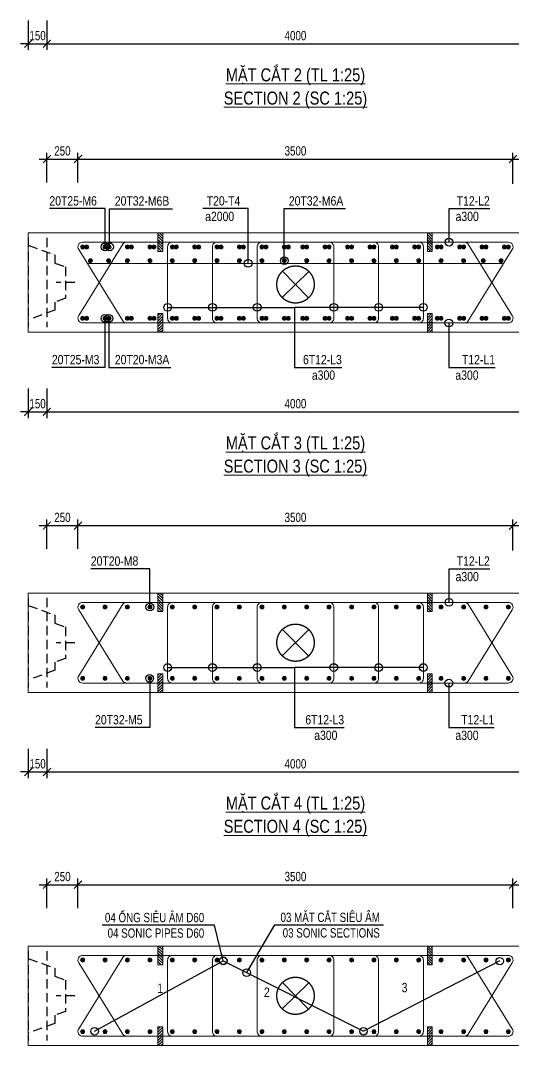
# Model space of a CAD drawing. Header units: millimetres. Extents: x 2746337 to 7547699, y -363432 to 15720.
# Drawn here: x 3016784 to 3032652, y -50358 to -17358 of the extents above; entities that cross this region are included whole.
import ezdxf
from ezdxf.enums import TextEntityAlignment as Align

# ---------------------------------------------------------------- set-up
doc = ezdxf.new("R2010")
doc.units = ezdxf.units.MM
doc.header["$LTSCALE"] = 1200
doc.header["$PDMODE"] = 3
doc.linetypes.add('CENTER', pattern=[2, 1.25, -0.25, 0.25, -0.25])
doc.linetypes.add('HIDDEN', pattern=[0.375, 0.25, -0.125])
for name, color, linetype, lineweight in [('5', 5, 'Continuous', 13), ('BOUND', 3, 'Continuous', 20), ('CWS', 8, 'HIDDEN', 9), ('ENOTE', 2, 'Continuous', 15), ('GRID', 74, 'CENTER', 15), ('K-THUOC', 1, 'Continuous', 18), ('LEADER', 8, 'Continuous', 9), ('MCT', 6, 'Continuous', 20), ('PIPE60', 1, 'Continuous', 25), ('TEXTEN', 3, 'Continuous', 13), ('TEXTMA', 2, 'Continuous', 13), ('TEXTVN', 2, 'Continuous', 20), ('TIE', 4, 'Continuous', 13)]:
    doc.layers.add(name, color=color, linetype=linetype, lineweight=lineweight)
for name, color, linetype in [('CDC.04.HIDDEN', 8, 'HIDDEN'), ('MCSA', 5, 'HIDDEN'), ('MIE', 5, 'HIDDEN')]:
    doc.layers.add(name, color=color, linetype=linetype)
doc.styles.add('DB_Arial', font='arial.ttf', dxfattribs={"width": 0.8})
doc.styles.add('SMTEXT', font='arial.ttf', dxfattribs={"width": 0.75})
doc.dimstyles.new('BSV25', dxfattribs={"dimtxt": 300, "dimasz": 250, "dimexe": 200, "dimexo": 0, "dimgap": 108, "dimtad": 1, "dimdec": 0, "dimlfac": 0.25, "dimdsep": 46, "dimtxsty": 'SMTEXT', "dimblk": 'ARCHTICK', "dimcen": 100, "dimdle": 250, "dimclrd": 256, "dimclre": 256, "dimclrt": 2, "dimadec": 0, "dimazin": 0, "dimtfac": 1, "dimtdec": 0, "dimtix": 1, "dimtmove": 2, "dimatfit": 3, "dimfxl": 800, "dimfxlon": 1, "dimtolj": 1, "dimtzin": 0, "dimarcsym": 0})

# ---------------------------------------------------------------- blocks, each defined once
blk = doc.blocks.new('_ArchTick')
at = {"color": 0, "linetype": 'ByBlock', "const_width": 0.15}
blk.add_lwpolyline([(-0.5, -0.5), (0.5, 0.5)], dxfattribs=at)
blk = doc.blocks.new('*D271')
at = {"layer": 'Defpoints', "color": 0, "transparency": 16777216}
for p in [(3017034, -17358), (3017634, -17358), (3017634, -18108)]:
    blk.add_point(p, dxfattribs=at)
at = {"layer": 'K-THUOC', "lineweight": -2, "transparency": 16777216}
for p, q in [((3017034, -17358), (3017034, -18308)), ((3017634, -17358), (3017634, -18308)), ((3017034, -18108), (3016784, -18108)), ((3017034, -18108), (3017634, -18108)), ((3017634, -18108), (3017884, -18108))]:
    blk.add_line(p, q, dxfattribs=at)
at = {"layer": 'K-THUOC', "lineweight": -2, "transparency": 16777216, "xscale": 250, "yscale": 250, "zscale": 250}
blk.add_blockref('_ArchTick', (3017034, -18108), dxfattribs=at)
at = {"layer": 'K-THUOC', "lineweight": -2, "transparency": 16777216, "xscale": 250, "yscale": 250, "zscale": 250, "rotation": 180}
blk.add_blockref('_ArchTick', (3017634, -18108), dxfattribs=at)
at = {"layer": 'K-THUOC', "color": 2, "transparency": 16777216, "insert": (3017334, -17847), "char_height": 300, "attachment_point": 5, "style": 'SMTEXT'}
blk.add_mtext('\\A1;150', dxfattribs=at)
blk = doc.blocks.new('*D275')
at = {"layer": 'Defpoints', "color": 0, "transparency": 16777216}
for p in [(3017634, -17358), (3033634, -17358), (3033634, -18108)]:
    blk.add_point(p, dxfattribs=at)
at = {"layer": 'K-THUOC', "lineweight": -2, "transparency": 16777216}
for p, q in [((3017634, -17358), (3017634, -18308)), ((3033634, -17358), (3033634, -18308)), ((3017384, -18108), (3033884, -18108))]:
    blk.add_line(p, q, dxfattribs=at)
at = {"layer": 'K-THUOC', "lineweight": -2, "transparency": 16777216, "xscale": 250, "yscale": 250, "zscale": 250, "rotation": 180}
blk.add_blockref('_ArchTick', (3017634, -18108), dxfattribs=at)
at = {"layer": 'K-THUOC', "lineweight": -2, "transparency": 16777216, "xscale": 250, "yscale": 250, "zscale": 250}
blk.add_blockref('_ArchTick', (3033634, -18108), dxfattribs=at)
at = {"layer": 'K-THUOC', "color": 2, "transparency": 16777216, "insert": (3025634, -17847), "char_height": 300, "attachment_point": 5, "style": 'SMTEXT'}
blk.add_mtext('\\A1;4000', dxfattribs=at)
blk = doc.blocks.new('cws800')
at = {"layer": 'CDC.04.HIDDEN'}
for p, q in [((-600, 1440), (-600, -1440)), ((0, 1440), (0, -1440))]:
    blk.add_line(p, q, dxfattribs=at)
for points in [[(0, 1200), (-860, 888), (-860, 627), (-1200, 507), (-1200, -507), (-860, -627), (-860, -888), (0, -1200)], [(-1500, 0), (-900, 0)]]:
    blk.add_lwpolyline(points, dxfattribs=at)
blk = doc.blocks.new('*D282')
at = {"layer": 'Defpoints', "color": 0, "transparency": 16777216}
for p in [(3017034, -29207), (3017634, -29207), (3017634, -29957)]:
    blk.add_point(p, dxfattribs=at)
at = {"layer": 'K-THUOC', "lineweight": -2, "transparency": 16777216}
for p, q in [((3017034, -29207), (3017034, -30157)), ((3017634, -29207), (3017634, -30157)), ((3017034, -29957), (3016784, -29957)), ((3017034, -29957), (3017634, -29957)), ((3017634, -29957), (3017884, -29957))]:
    blk.add_line(p, q, dxfattribs=at)
at = {"layer": 'K-THUOC', "lineweight": -2, "transparency": 16777216, "xscale": 250, "yscale": 250, "zscale": 250}
blk.add_blockref('_ArchTick', (3017034, -29957), dxfattribs=at)
at = {"layer": 'K-THUOC', "lineweight": -2, "transparency": 16777216, "xscale": 250, "yscale": 250, "zscale": 250, "rotation": 180}
blk.add_blockref('_ArchTick', (3017634, -29957), dxfattribs=at)
at = {"layer": 'K-THUOC', "color": 2, "transparency": 16777216, "insert": (3017334, -29696), "char_height": 300, "attachment_point": 5, "style": 'SMTEXT'}
blk.add_mtext('\\A1;150', dxfattribs=at)
blk = doc.blocks.new('*D284')
at = {"layer": 'Defpoints', "color": 0, "transparency": 16777216}
for p in [(3018634, -21819), (3017634, -22569), (3018634, -22569)]:
    blk.add_point(p, dxfattribs=at)
at = {"layer": 'K-THUOC', "lineweight": -2, "transparency": 16777216}
for p, q in [((3017634, -22569), (3017634, -21619)), ((3018634, -22569), (3018634, -21619)), ((3017384, -21819), (3018884, -21819))]:
    blk.add_line(p, q, dxfattribs=at)
at = {"layer": 'K-THUOC', "lineweight": -2, "transparency": 16777216, "xscale": 250, "yscale": 250, "zscale": 250, "rotation": 180}
blk.add_blockref('_ArchTick', (3017634, -21819), dxfattribs=at)
at = {"layer": 'K-THUOC', "lineweight": -2, "transparency": 16777216, "xscale": 250, "yscale": 250, "zscale": 250}
blk.add_blockref('_ArchTick', (3018634, -21819), dxfattribs=at)
at = {"layer": 'K-THUOC', "color": 2, "transparency": 16777216, "insert": (3018134, -21558), "char_height": 300, "attachment_point": 5, "style": 'SMTEXT'}
blk.add_mtext('\\A1;250', dxfattribs=at)
blk = doc.blocks.new('*D285')
at = {"layer": 'Defpoints', "color": 0, "transparency": 16777216}
for p in [(3032633, -21819), (3018634, -22569), (3032633, -22932)]:
    blk.add_point(p, dxfattribs=at)
at = {"layer": 'K-THUOC', "lineweight": -2, "transparency": 16777216}
for p, q in [((3018634, -22569), (3018634, -21619)), ((3032633, -22619), (3032633, -21619)), ((3018384, -21819), (3032883, -21819))]:
    blk.add_line(p, q, dxfattribs=at)
at = {"layer": 'K-THUOC', "lineweight": -2, "transparency": 16777216, "xscale": 250, "yscale": 250, "zscale": 250, "rotation": 180}
blk.add_blockref('_ArchTick', (3018634, -21819), dxfattribs=at)
at = {"layer": 'K-THUOC', "lineweight": -2, "transparency": 16777216, "xscale": 250, "yscale": 250, "zscale": 250}
blk.add_blockref('_ArchTick', (3032633, -21819), dxfattribs=at)
at = {"layer": 'K-THUOC', "color": 2, "transparency": 16777216, "insert": (3025634, -21558), "char_height": 300, "attachment_point": 5, "style": 'SMTEXT'}
blk.add_mtext('\\A1;3500', dxfattribs=at)
blk = doc.blocks.new('*D286')
at = {"layer": 'Defpoints', "color": 0, "transparency": 16777216}
for p in [(3017634, -29207), (3033634, -29207), (3033634, -29957)]:
    blk.add_point(p, dxfattribs=at)
at = {"layer": 'K-THUOC', "lineweight": -2, "transparency": 16777216}
for p, q in [((3017634, -29207), (3017634, -30157)), ((3033634, -29207), (3033634, -30157)), ((3017384, -29957), (3033884, -29957))]:
    blk.add_line(p, q, dxfattribs=at)
at = {"layer": 'K-THUOC', "lineweight": -2, "transparency": 16777216, "xscale": 250, "yscale": 250, "zscale": 250, "rotation": 180}
blk.add_blockref('_ArchTick', (3017634, -29957), dxfattribs=at)
at = {"layer": 'K-THUOC', "lineweight": -2, "transparency": 16777216, "xscale": 250, "yscale": 250, "zscale": 250}
blk.add_blockref('_ArchTick', (3033634, -29957), dxfattribs=at)
at = {"layer": 'K-THUOC', "color": 2, "transparency": 16777216, "insert": (3025634, -29696), "char_height": 300, "attachment_point": 5, "style": 'SMTEXT'}
blk.add_mtext('\\A1;4000', dxfattribs=at)
blk = doc.blocks.new('*D258')
at = {"layer": 'Defpoints', "color": 0, "transparency": 16777216}
for p in [(3033634, -21819), (3032633, -22569), (3033634, -22569)]:
    blk.add_point(p, dxfattribs=at)
at = {"layer": 'K-THUOC', "lineweight": -2, "transparency": 16777216}
for p, q in [((3032633, -22569), (3032633, -21619)), ((3033634, -22569), (3033634, -21619)), ((3032383, -21819), (3033884, -21819))]:
    blk.add_line(p, q, dxfattribs=at)
at = {"layer": 'K-THUOC', "lineweight": -2, "transparency": 16777216, "xscale": 250, "yscale": 250, "zscale": 250, "rotation": 180}
blk.add_blockref('_ArchTick', (3032633, -21819), dxfattribs=at)
at = {"layer": 'K-THUOC', "lineweight": -2, "transparency": 16777216, "xscale": 250, "yscale": 250, "zscale": 250}
blk.add_blockref('_ArchTick', (3033634, -21819), dxfattribs=at)
at = {"layer": 'K-THUOC', "color": 2, "transparency": 16777216, "insert": (3033134, -21558), "char_height": 300, "attachment_point": 5, "style": 'SMTEXT'}
blk.add_mtext('\\A1;250', dxfattribs=at)
blk = doc.blocks.new('mct1')
at = {"lineweight": 9}
h = blk.add_hatch(color=256, dxfattribs=at)
h.dxf.hatch_style = 1
h.paths.add_polyline_path([(-16, 0, 1), (16, 0, 1)])
blk.add_circle((0, 0), 16, dxfattribs=at)
blk = doc.blocks.new('tremie')
at = {"layer": 'MIE', "color": 74, "ltscale": 1000}
for p, q in [((424, -424), (-424, 424)), ((424, 424), (-424, -424))]:
    blk.add_line(p, q, dxfattribs=at)
at = {"layer": 'MIE', "ltscale": 500}
blk.add_circle((0, 0), 600, dxfattribs=at)
blk = doc.blocks.new('sp')
at = {"layer": '5', "lineweight": 20}
h = blk.add_hatch(dxfattribs=at)
h.set_pattern_fill('ANSI31', color=256, scale=500)
h.set_pattern_definition([(45, (0, 0), (-44.194, 44.194), [])])
h.paths.add_polyline_path([(80, 300), (-80, 300), (-80, -300), (80, -300)])
blk.add_lwpolyline([(-80, -300), (80, -300), (80, 300), (-80, 300)], close=True, dxfattribs=at)
blk = doc.blocks.new('*D263')
at = {"layer": 'Defpoints', "color": 0, "transparency": 16777216}
for p in [(3017034, -40802), (3017634, -40802), (3017634, -41552)]:
    blk.add_point(p, dxfattribs=at)
at = {"layer": 'K-THUOC', "lineweight": -2, "transparency": 16777216}
for p, q in [((3017034, -40802), (3017034, -41752)), ((3017634, -40802), (3017634, -41752)), ((3017034, -41552), (3016784, -41552)), ((3017034, -41552), (3017634, -41552)), ((3017634, -41552), (3017884, -41552))]:
    blk.add_line(p, q, dxfattribs=at)
at = {"layer": 'K-THUOC', "lineweight": -2, "transparency": 16777216, "xscale": 250, "yscale": 250, "zscale": 250}
blk.add_blockref('_ArchTick', (3017034, -41552), dxfattribs=at)
at = {"layer": 'K-THUOC', "lineweight": -2, "transparency": 16777216, "xscale": 250, "yscale": 250, "zscale": 250, "rotation": 180}
blk.add_blockref('_ArchTick', (3017634, -41552), dxfattribs=at)
at = {"layer": 'K-THUOC', "color": 2, "transparency": 16777216, "insert": (3017334, -41291), "char_height": 300, "attachment_point": 5, "style": 'SMTEXT'}
blk.add_mtext('\\A1;150', dxfattribs=at)
blk = doc.blocks.new('*D265')
at = {"layer": 'Defpoints', "color": 0, "transparency": 16777216}
for p in [(3018634, -33620), (3017634, -34370), (3018634, -34370)]:
    blk.add_point(p, dxfattribs=at)
at = {"layer": 'K-THUOC', "lineweight": -2, "transparency": 16777216}
for p, q in [((3017384, -33620), (3018884, -33620)), ((3017634, -34370), (3017634, -33420)), ((3018634, -34370), (3018634, -33420))]:
    blk.add_line(p, q, dxfattribs=at)
at = {"layer": 'K-THUOC', "lineweight": -2, "transparency": 16777216, "xscale": 250, "yscale": 250, "zscale": 250, "rotation": 180}
blk.add_blockref('_ArchTick', (3017634, -33620), dxfattribs=at)
at = {"layer": 'K-THUOC', "lineweight": -2, "transparency": 16777216, "xscale": 250, "yscale": 250, "zscale": 250}
blk.add_blockref('_ArchTick', (3018634, -33620), dxfattribs=at)
at = {"layer": 'K-THUOC', "color": 2, "transparency": 16777216, "insert": (3018134, -33358), "char_height": 300, "attachment_point": 5, "style": 'SMTEXT'}
blk.add_mtext('\\A1;250', dxfattribs=at)
blk = doc.blocks.new('*D266')
at = {"layer": 'Defpoints', "color": 0, "transparency": 16777216}
for p in [(3032633, -33620), (3018634, -34370), (3032633, -34733)]:
    blk.add_point(p, dxfattribs=at)
at = {"layer": 'K-THUOC', "lineweight": -2, "transparency": 16777216}
for p, q in [((3018384, -33620), (3032883, -33620)), ((3018634, -34370), (3018634, -33420)), ((3032633, -34420), (3032633, -33420))]:
    blk.add_line(p, q, dxfattribs=at)
at = {"layer": 'K-THUOC', "lineweight": -2, "transparency": 16777216, "xscale": 250, "yscale": 250, "zscale": 250, "rotation": 180}
blk.add_blockref('_ArchTick', (3018634, -33620), dxfattribs=at)
at = {"layer": 'K-THUOC', "lineweight": -2, "transparency": 16777216, "xscale": 250, "yscale": 250, "zscale": 250}
blk.add_blockref('_ArchTick', (3032633, -33620), dxfattribs=at)
at = {"layer": 'K-THUOC', "color": 2, "transparency": 16777216, "insert": (3025634, -33358), "char_height": 300, "attachment_point": 5, "style": 'SMTEXT'}
blk.add_mtext('\\A1;3500', dxfattribs=at)
blk = doc.blocks.new('*D267')
at = {"layer": 'Defpoints', "color": 0, "transparency": 16777216}
for p in [(3017634, -40802), (3033634, -40802), (3033634, -41552)]:
    blk.add_point(p, dxfattribs=at)
at = {"layer": 'K-THUOC', "lineweight": -2, "transparency": 16777216}
for p, q in [((3017634, -40802), (3017634, -41752)), ((3033634, -40802), (3033634, -41752)), ((3017384, -41552), (3033884, -41552))]:
    blk.add_line(p, q, dxfattribs=at)
at = {"layer": 'K-THUOC', "lineweight": -2, "transparency": 16777216, "xscale": 250, "yscale": 250, "zscale": 250, "rotation": 180}
blk.add_blockref('_ArchTick', (3017634, -41552), dxfattribs=at)
at = {"layer": 'K-THUOC', "lineweight": -2, "transparency": 16777216, "xscale": 250, "yscale": 250, "zscale": 250}
blk.add_blockref('_ArchTick', (3033634, -41552), dxfattribs=at)
at = {"layer": 'K-THUOC', "color": 2, "transparency": 16777216, "insert": (3025634, -41291), "char_height": 300, "attachment_point": 5, "style": 'SMTEXT'}
blk.add_mtext('\\A1;4000', dxfattribs=at)
blk = doc.blocks.new('*D268')
at = {"layer": 'Defpoints', "color": 0, "transparency": 16777216}
for p in [(3033634, -33620), (3032633, -34370), (3033634, -34370)]:
    blk.add_point(p, dxfattribs=at)
at = {"layer": 'K-THUOC', "lineweight": -2, "transparency": 16777216}
for p, q in [((3032383, -33620), (3033884, -33620)), ((3032633, -34370), (3032633, -33420)), ((3033634, -34370), (3033634, -33420))]:
    blk.add_line(p, q, dxfattribs=at)
at = {"layer": 'K-THUOC', "lineweight": -2, "transparency": 16777216, "xscale": 250, "yscale": 250, "zscale": 250, "rotation": 180}
blk.add_blockref('_ArchTick', (3032633, -33620), dxfattribs=at)
at = {"layer": 'K-THUOC', "lineweight": -2, "transparency": 16777216, "xscale": 250, "yscale": 250, "zscale": 250}
blk.add_blockref('_ArchTick', (3033634, -33620), dxfattribs=at)
at = {"layer": 'K-THUOC', "color": 2, "transparency": 16777216, "insert": (3033134, -33358), "char_height": 300, "attachment_point": 5, "style": 'SMTEXT'}
blk.add_mtext('\\A1;250', dxfattribs=at)
blk = doc.blocks.new('*D303')
at = {"layer": 'Defpoints', "color": 0, "transparency": 16777216}
for p in [(3018634, -45182), (3017634, -45932), (3018634, -45932)]:
    blk.add_point(p, dxfattribs=at)
at = {"layer": 'K-THUOC', "lineweight": -2, "transparency": 16777216}
for p, q in [((3017384, -45182), (3018884, -45182)), ((3017634, -45932), (3017634, -44982)), ((3018634, -45932), (3018634, -44982))]:
    blk.add_line(p, q, dxfattribs=at)
at = {"layer": 'K-THUOC', "lineweight": -2, "transparency": 16777216, "xscale": 250, "yscale": 250, "zscale": 250, "rotation": 180}
blk.add_blockref('_ArchTick', (3017634, -45182), dxfattribs=at)
at = {"layer": 'K-THUOC', "lineweight": -2, "transparency": 16777216, "xscale": 250, "yscale": 250, "zscale": 250}
blk.add_blockref('_ArchTick', (3018634, -45182), dxfattribs=at)
at = {"layer": 'K-THUOC', "color": 2, "transparency": 16777216, "insert": (3018134, -44921), "char_height": 300, "attachment_point": 5, "style": 'SMTEXT'}
blk.add_mtext('\\A1;250', dxfattribs=at)
blk = doc.blocks.new('*D304')
at = {"layer": 'Defpoints', "color": 0, "transparency": 16777216}
for p in [(3032633, -45182), (3018634, -45932), (3032633, -45932)]:
    blk.add_point(p, dxfattribs=at)
at = {"layer": 'K-THUOC', "lineweight": -2, "transparency": 16777216}
for p, q in [((3018384, -45182), (3032883, -45182)), ((3018634, -45932), (3018634, -44982)), ((3032633, -45932), (3032633, -44982))]:
    blk.add_line(p, q, dxfattribs=at)
at = {"layer": 'K-THUOC', "lineweight": -2, "transparency": 16777216, "xscale": 250, "yscale": 250, "zscale": 250, "rotation": 180}
blk.add_blockref('_ArchTick', (3018634, -45182), dxfattribs=at)
at = {"layer": 'K-THUOC', "lineweight": -2, "transparency": 16777216, "xscale": 250, "yscale": 250, "zscale": 250}
blk.add_blockref('_ArchTick', (3032633, -45182), dxfattribs=at)
at = {"layer": 'K-THUOC', "color": 2, "transparency": 16777216, "insert": (3025634, -44920), "char_height": 300, "attachment_point": 5, "style": 'SMTEXT'}
blk.add_mtext('\\A1;3500', dxfattribs=at)
blk = doc.blocks.new('*D306')
at = {"layer": 'Defpoints', "color": 0, "transparency": 16777216}
for p in [(3033634, -45182), (3032633, -45932), (3033634, -45932)]:
    blk.add_point(p, dxfattribs=at)
at = {"layer": 'K-THUOC', "lineweight": -2, "transparency": 16777216}
for p, q in [((3032383, -45182), (3033884, -45182)), ((3032633, -45932), (3032633, -44982)), ((3033634, -45932), (3033634, -44982))]:
    blk.add_line(p, q, dxfattribs=at)
at = {"layer": 'K-THUOC', "lineweight": -2, "transparency": 16777216, "xscale": 250, "yscale": 250, "zscale": 250, "rotation": 180}
blk.add_blockref('_ArchTick', (3032633, -45182), dxfattribs=at)
at = {"layer": 'K-THUOC', "lineweight": -2, "transparency": 16777216, "xscale": 250, "yscale": 250, "zscale": 250}
blk.add_blockref('_ArchTick', (3033634, -45182), dxfattribs=at)
at = {"layer": 'K-THUOC', "color": 2, "transparency": 16777216, "insert": (3033134, -44921), "char_height": 300, "attachment_point": 5, "style": 'SMTEXT'}
blk.add_mtext('\\A1;250', dxfattribs=at)

msp = doc.modelspace()

# ---------------------------------------------------------------- linework, layer by layer
at = {"layer": 'BOUND'}
for points in [[(3017034.4, -27395.1), (3033034.4, -27395.1), (3033034.4, -24195.1), (3017034.4, -24195.1)], [(3017034.4, -38990.5), (3033034.4, -38990.5), (3033034.4, -35790.5), (3017034.4, -35790.5)], [(3017034.4, -50357.8), (3033034.4, -50357.8), (3033034.4, -47157.8), (3017034.4, -47157.8)]]:
    msp.add_lwpolyline(points, close=True, dxfattribs=at)
at = {"layer": 'MCSA', "color": 5, "ltscale": 1000}
for points in [[(3019169.6, -49899.9), (3023309.1, -47631.4), (3027822.9, -49899.9)], [(3032211.6, -47631.4), (3027822.9, -49899.9)]]:
    msp.add_lwpolyline(points, dxfattribs=at)
at = {"layer": 'PIPE60'}
for centre in [(3023309.1, -47631.4), (3032209.2, -47644.1), (3019169.6, -49899.9), (3027822.9, -49899.9)]:
    msp.add_circle(centre, 120, dxfattribs=at)
at = {"layer": 'TIE'}
msp.add_line((3018969.3, -25177.1), (3032301.2, -25177.1), dxfattribs=at)
at = {"layer": 'TIE', "lineweight": 20}
for points in [[(3020196.2, -24495.1, 0.244599), (3020073.4, -24559.1), (3018661.6, -26859.1, 0.6069433), (3018784.4, -27095.1), (3032487, -27095.1, 0.6069433), (3032609.8, -26859.1), (3031198, -24559.1, 0.244599), (3031075.2, -24495.1)], [(3031075.2, -27095.1, 0.244599), (3031198, -27031.2), (3032609.8, -24731.2, 0.6069433), (3032487, -24495.1), (3018784.4, -24495.1, 0.6069433), (3018661.6, -24731.2), (3020073.4, -27031.2, 0.244599), (3020196.2, -27095.1)], [(3020196.2, -36090.5, 0.244599), (3020073.4, -36154.4), (3018661.6, -38454.4, 0.6069433), (3018784.4, -38690.5), (3032487, -38690.5, 0.6069433), (3032609.8, -38454.4), (3031198, -36154.4, 0.244599), (3031075.2, -36090.5), (3027896.7, -36090.5)], [(3027896.7, -38690.5), (3031075.2, -38690.5, 0.244599), (3031198, -38626.6), (3032609.8, -36326.6, 0.6069433), (3032487, -36090.5), (3018784.4, -36090.5, 0.6069433), (3018661.6, -36326.6), (3020073.4, -38626.6, 0.244599), (3020196.2, -38690.5)], [(3020196.2, -47457.8, 0.244599), (3020073.4, -47521.7), (3018661.6, -49821.7, 0.6069433), (3018784.4, -50057.8), (3032487, -50057.8, 0.6069433), (3032609.8, -49821.7), (3031198, -47521.7, 0.244599), (3031075.2, -47457.8), (3027896.7, -47457.8)], [(3027896.7, -50057.8), (3031075.2, -50057.8, 0.244599), (3031198, -49993.8), (3032609.8, -47693.8, 0.6069433), (3032487, -47457.8), (3018784.4, -47457.8, 0.6069433), (3018661.6, -47693.8), (3020073.4, -49993.8, 0.244599), (3020196.2, -50057.8)]]:
    msp.add_lwpolyline(points, format="xyb", dxfattribs=at)
at = {"layer": 'TIE'}
for points in [[(3022119.2, -27095.1), (3021669.2, -27095.1, -0.4142136), (3021519.2, -26945.1), (3021519.2, -24645.1, -0.4142136), (3021669.2, -24495.1), (3022119.2, -24495.1)], [(3023561.5, -27095.1), (3023111.5, -27095.1, -0.4142136), (3022961.5, -26945.1), (3022961.5, -24645.1, -0.4142136), (3023111.5, -24495.1), (3023561.5, -24495.1)], [(3025003.9, -27095.1), (3024553.9, -27095.1, -0.4142136), (3024403.9, -26945.1), (3024403.9, -24645.1, -0.4142136), (3024553.9, -24495.1), (3025003.9, -24495.1)], [(3026267.5, -27095.1), (3026717.5, -27095.1, 0.4142136), (3026867.5, -26945.1), (3026867.5, -24645.1, 0.4142136), (3026717.5, -24495.1), (3026267.5, -24495.1)], [(3027709.8, -27095.1), (3028159.8, -27095.1, 0.4142136), (3028309.8, -26945.1), (3028309.8, -24645.1, 0.4142136), (3028159.8, -24495.1), (3027709.8, -24495.1)], [(3029152.2, -27095.1), (3029602.2, -27095.1, 0.4142136), (3029752.2, -26945.1), (3029752.2, -24645.1, 0.4142136), (3029602.2, -24495.1), (3029152.2, -24495.1)], [(3022119.2, -38690.5), (3021669.2, -38690.5, -0.4142136), (3021519.2, -38540.5), (3021519.2, -36240.5, -0.4142136), (3021669.2, -36090.5), (3022119.2, -36090.5)], [(3023561.5, -38690.5), (3023111.5, -38690.5, -0.4142136), (3022961.5, -38540.5), (3022961.5, -36240.5, -0.4142136), (3023111.5, -36090.5), (3023561.5, -36090.5)], [(3025003.9, -38690.5), (3024553.9, -38690.5, -0.4142136), (3024403.9, -38540.5), (3024403.9, -36240.5, -0.4142136), (3024553.9, -36090.5), (3025003.9, -36090.5)], [(3026267.5, -38690.5), (3026717.5, -38690.5, 0.4142136), (3026867.5, -38540.5), (3026867.5, -36240.5, 0.4142136), (3026717.5, -36090.5), (3026267.5, -36090.5)], [(3027709.8, -38690.5), (3028159.8, -38690.5, 0.4142136), (3028309.8, -38540.5), (3028309.8, -36240.5, 0.4142136), (3028159.8, -36090.5), (3027709.8, -36090.5)], [(3029602.2, -38690.5, 0.4142136), (3029752.2, -38540.5), (3029752.2, -36240.5, 0.4142136), (3029602.2, -36090.5)], [(3022119.2, -50057.8), (3021669.2, -50057.8, -0.4142136), (3021519.2, -49907.8), (3021519.2, -47607.8, -0.4142136), (3021669.2, -47457.8), (3022119.2, -47457.8)], [(3023561.5, -50057.8), (3023111.5, -50057.8, -0.4142136), (3022961.5, -49907.8), (3022961.5, -47607.8, -0.4142136), (3023111.5, -47457.8), (3023561.5, -47457.8)], [(3025003.9, -50057.8), (3024553.9, -50057.8, -0.4142136), (3024403.9, -49907.8), (3024403.9, -47607.8, -0.4142136), (3024553.9, -47457.8), (3025003.9, -47457.8)], [(3026267.5, -50057.8), (3026717.5, -50057.8, 0.4142136), (3026867.5, -49907.8), (3026867.5, -47607.8, 0.4142136), (3026717.5, -47457.8), (3026267.5, -47457.8)], [(3027709.8, -50057.8), (3028159.8, -50057.8, 0.4142136), (3028309.8, -49907.8), (3028309.8, -47607.8, 0.4142136), (3028159.8, -47457.8), (3027709.8, -47457.8)], [(3029152.2, -50057.8), (3029602.2, -50057.8, 0.4142136), (3029752.2, -49907.8), (3029752.2, -47607.8, 0.4142136), (3029602.2, -47457.8), (3029152.2, -47457.8)]]:
    msp.add_lwpolyline(points, format="xyb", dxfattribs=at)

# ---------------------------------------------------------------- block references
at = {"layer": 'CWS', "xscale": -1}
for p in [(3017034.4, -25795.1), (3017034.4, -37390.5), (3017034.4, -48757.8)]:
    msp.add_blockref('cws800', p, dxfattribs=at)
at = {"layer": 'ENOTE', "xscale": -1}
for p in [(3021280.3, -24495.1), (3029958.8, -24495.1), (3021280.3, -36090.5), (3029958.8, -36090.5), (3021280.3, -47457.8), (3029958.8, -47457.8)]:
    msp.add_blockref('sp', p, dxfattribs=at)
at = {"layer": 'ENOTE', "rotation": 180}
for p in [(3021280.3, -27095.1), (3029958.8, -27095.1), (3021280.3, -38690.5), (3029958.8, -38690.5), (3021280.3, -50057.8), (3029958.8, -50057.8)]:
    msp.add_blockref('sp', p, dxfattribs=at)
at = {"layer": 'GRID', "rotation": 269.672406155841}
for p in [(3025635.7, -25856.8), (3025635.7, -37390.5), (3025635.7, -48757.8)]:
    msp.add_blockref('tremie', p, dxfattribs=at)
at = {"layer": 'MCT', "xscale": -4, "yscale": 4, "zscale": 4, "rotation": 180}
for p in [(3018784.4, -24645.1), (3018912.4, -24647.3), (3019505.6, -24645.1), (3019633.6, -24647.3), (3020226.8, -24645.1), (3020354.8, -24647.3), (3020948, -24645.1), (3021076, -24647.3), (3021669.2, -24645.1), (3021797.2, -24647.3), (3022390.4, -24645.1), (3022518.3, -24647.3), (3023111.5, -24645.1), (3023239.5, -24647.3), (3023832.7, -24645.1), (3023960.7, -24647.3), (3024553.9, -24645.1), (3024681.9, -24647.3), (3025275.1, -24645.1), (3025403.1, -24647.3), (3025868.3, -24645.1), (3025996.3, -24645.1), (3026589.5, -24645.1), (3026717.5, -24645.1), (3027310.7, -24645.1), (3027438.7, -24645.1), (3028031.8, -24645.1), (3028159.8, -24645.1), (3028753, -24645.1), (3028881, -24645.1), (3029474.2, -24645.1), (3029602.2, -24645.1), (3030195.4, -24645.1), (3030323.4, -24645.1), (3030916.6, -24645.1), (3031044.6, -24645.1), (3031637.8, -24645.1), (3031765.8, -24645.1), (3032359, -24645.1), (3032487, -24645.1), (3019035.3, -25093.1), (3019618.3, -25093.1), (3020226.4, -25093.1), (3020947.6, -25093.1), (3021668.7, -25093.1), (3022389.9, -25093.1), (3023111.1, -25093.1), (3023832.3, -25093.1), (3024553.5, -25093.1), (3025274.7, -25093.1), (3025995.9, -25093.1), (3026717, -25093.1), (3027438.2, -25093.1), (3028159.4, -25093.1), (3028880.6, -25093.1), (3029601.8, -25093.1), (3030323, -25093.1), (3031044.2, -25093.1), (3031677.4, -25093.1), (3032254.8, -25093.1), (3018784.4, -36240.5), (3019505.6, -36240.5), (3020226.8, -36240.5), (3020948, -36240.5), (3021669.2, -36240.5), (3022390.4, -36240.5), (3023111.5, -36240.5), (3023832.7, -36240.5), (3024553.9, -36240.5), (3025275.1, -36240.5), (3025996.3, -36240.5), (3026717.5, -36240.5), (3027438.7, -36240.5), (3028159.8, -36240.5), (3028881, -36240.5), (3029602.2, -36240.5), (3030323.4, -36240.5), (3031044.6, -36240.5), (3031765.8, -36240.5), (3032487, -36240.5), (3018784.4, -47607.8), (3019505.6, -47607.8), (3020226.8, -47607.8), (3020948, -47607.8), (3021669.2, -47607.8), (3022390.4, -47607.8), (3023111.5, -47607.8), (3023832.7, -47607.8), (3024553.9, -47607.8), (3025275.1, -47607.8), (3025996.3, -47607.8), (3026717.5, -47607.8), (3027438.7, -47607.8), (3028159.8, -47607.8), (3028881, -47607.8), (3029602.2, -47607.8), (3030323.4, -47607.8), (3031044.6, -47607.8), (3031765.8, -47607.8), (3032487, -47607.8)]:
    msp.add_blockref('mct1', p, dxfattribs=at)
at = {"layer": 'MCT', "xscale": 4, "yscale": 4, "zscale": 4}
for p in [(3018784.4, -26945.1), (3018912.4, -26945.1), (3019505.6, -26945.1), (3019633.6, -26945.1), (3020226.8, -26945.1), (3020354.8, -26945.1), (3020948, -26945.1), (3021076, -26945.1), (3021669.2, -26945.1), (3021797.2, -26945.1), (3022390.4, -26945.1), (3022518.4, -26945.1), (3023111.5, -26945.1), (3023239.5, -26945.1), (3023832.7, -26945.1), (3023960.7, -26945.1), (3024553.9, -26945.1), (3024681.9, -26945.1), (3025275.1, -26945.1), (3025403.1, -26945.1), (3025868.3, -26945.1), (3025996.3, -26945.1), (3026589.5, -26945.1), (3026717.5, -26945.1), (3027310.7, -26945.1), (3027438.7, -26945.1), (3028031.8, -26945.1), (3028159.8, -26945.1), (3028753, -26945.1), (3028881, -26945.1), (3029474.2, -26945.1), (3029602.2, -26945.1), (3030195.4, -26945.1), (3030323.4, -26945.1), (3030916.6, -26945.1), (3031044.6, -26945.1), (3031637.8, -26945.1), (3031765.8, -26945.1), (3032359, -26945.1), (3032487, -26945.1), (3018784.4, -38540.5), (3019505.6, -38540.5), (3020226.8, -38540.5), (3020948, -38540.5), (3021669.2, -38540.5), (3022390.4, -38540.5), (3023111.5, -38540.5), (3023832.7, -38540.5), (3024553.9, -38540.5), (3025275.1, -38540.5), (3025996.3, -38540.5), (3026717.5, -38540.5), (3027438.7, -38540.5), (3028159.8, -38540.5), (3028881, -38540.5), (3029602.2, -38540.5), (3030323.4, -38540.5), (3031044.6, -38540.5), (3031765.8, -38540.5), (3032487, -38540.5), (3018784.4, -49907.8), (3019505.6, -49907.8), (3020226.8, -49907.8), (3020948, -49907.8), (3021669.2, -49907.8), (3022390.4, -49907.8), (3023111.5, -49907.8), (3023832.7, -49907.8), (3024553.9, -49907.8), (3025275.1, -49907.8), (3025996.3, -49907.8), (3026717.5, -49907.8), (3027438.7, -49907.8), (3028159.8, -49907.8), (3028881, -49907.8), (3029602.2, -49907.8), (3030323.4, -49907.8), (3031044.6, -49907.8), (3031765.8, -49907.8), (3032487, -49907.8)]:
    msp.add_blockref('mct1', p, dxfattribs=at)

# ---------------------------------------------------------------- texts
at = {"layer": 'TEXTEN', "style": 'DB_Arial', "width": 0.8}
for s, p in [('T20-T4', (3023859.2, -23315.1)), ('T12-L2', (3031887.6, -23315.1)), ('6T12-L3', (3027125.8, -28425.1)), ('T12-L1', (3032056.8, -28425.1)), ('a300', (3026909.1, -28925.1)), ('T12-L2', (3031887.6, -34910.5)), ('6T12-L3', (3027199.9, -40020.5)), ('T12-L1', (3032031.3, -40020.5)), ('a300', (3026983.3, -40520.5))]:
    msp.add_text(s, height=300, dxfattribs=at).set_placement(p, align=Align.RIGHT)
for s, p in [('a2000', (3022728.9, -23815.1)), ('a300', (3030788.2, -23815.1)), ('a300', (3030782, -28925.1)), ('a300', (3030788.2, -35410.5)), ('a300', (3030782, -40520.5))]:
    msp.add_text(s, height=300, dxfattribs=at).set_placement(p)
at = {"layer": 'TEXTMA', "style": 'DB_Arial', "width": 0.8}
for s, p in [('20T25-M6', (3017714.6, -23315.1)), ('20T32-M6B', (3019821.1, -23317.3)), ('20T32-M6A', (3025421.8, -23315.1)), ('20T25-M3', (3017794.9, -28425.1)), ('20T20-M3A', (3019822.4, -28425.1)), ('20T20-M8', (3019048, -34910.5)), ('20T32-M5', (3019184.6, -40020.5))]:
    msp.add_text(s, height=300, dxfattribs=at).set_placement(p)
at = {"layer": 'TEXTVN', "style": 'DB_Arial', "width": 0.8}
for s, p in [('%%UMẶT CẮT 2 (TL 1:25)', (3025634.4, -19108.3)), ('%%USECTION 2 (SC 1:25)', (3025634.4, -19908.3)), ('%%UMẶT CẮT 3 (TL 1:25)', (3025634.4, -30957)), ('%%USECTION 3 (SC 1:25)', (3025634.4, -31757)), ('%%UMẶT CẮT 4 (TL 1:25)', (3025634.4, -42552.4)), ('%%USECTION 4 (SC 1:25)', (3025634.4, -43352.4))]:
    msp.add_text(s, height=420, rotation=360, dxfattribs=at).set_placement(p, align=Align.MIDDLE)
at = {"layer": 'TEXTVN', "lineweight": 20, "style": 'SMTEXT', "width": 0.75}
for s, p in [('04 ỐNG SIÊU ÂM D60', (3022697.7, -46388.4)), ('03 MẶT CẮT SIÊU ÂM', (3028349.7, -46381.5)), ('04 SONIC PIPES D60', (3022697.7, -46888.4)), ('03 SONIC SECTIONS', (3028349.7, -46881.5))]:
    msp.add_text(s, height=300, dxfattribs=at).set_placement(p, align=Align.RIGHT)
at = {"layer": 'TEXTVN', "style": 'DB_Arial', "width": 0.8}
for s, p in [('1', (3021279.5, -48664.5)), ('2', (3024713.1, -48791.6)), ('3', (3029145.5, -48641.8))]:
    msp.add_text(s, height=300, rotation=360, dxfattribs=at).set_placement(p, align=Align.CENTER)

# ---------------------------------------------------------------- dimensions: what is measured, and where the dimension line sits
at = {"layer": 'K-THUOC'}
for base, p1, p2, picture, middle in [((3017634.4, -18108.3), (3017034.4, -17358.3), (3017634.4, -17358.3), '*D271', (3017334.4, -17847.2)), ((3033634.4, -18108.3), (3017634.4, -17358.3), (3033634.4, -17358.3), '*D275', (3025634.4, -17847.2)), ((3018634.4, -21819), (3017634.4, -22569), (3018634.4, -22569), '*D284', (3018134.4, -21557.8)), ((3032633, -21819), (3018634.4, -22569), (3032633, -22932), '*D285', (3025633.7, -21557.7)), ((3033634.4, -21819), (3032633, -22569), (3033634.4, -22569), '*D258', (3033133.7, -21557.8)), ((3017634.4, -29957), (3017034.4, -29207), (3017634.4, -29207), '*D282', (3017334.4, -29695.8)), ((3033634.4, -29957), (3017634.4, -29207), (3033634.4, -29207), '*D286', (3025634.4, -29695.8)), ((3018634.4, -33619.6), (3017634.4, -34369.6), (3018634.4, -34369.6), '*D265', (3018134.4, -33358.5)), ((3032633, -33619.6), (3018634.4, -34369.6), (3032633, -34732.6), '*D266', (3025633.7, -33358.4)), ((3033634.4, -33619.6), (3032633, -34369.6), (3033634.4, -34369.6), '*D268', (3033133.7, -33358.5)), ((3017634.4, -41552.4), (3017034.4, -40802.4), (3017634.4, -40802.4), '*D263', (3017334.4, -41291.2)), ((3033634.4, -41552.4), (3017634.4, -40802.4), (3033634.4, -40802.4), '*D267', (3025634.4, -41291.2)), ((3018634.4, -45181.8), (3017634.4, -45931.8), (3018634.4, -45931.8), '*D303', (3018134.4, -44920.6)), ((3032633, -45181.8), (3018634.4, -45931.8), (3032633, -45931.8), '*D304', (3025633.7, -44920.5)), ((3033634.4, -45181.8), (3032633, -45931.8), (3033634.4, -45931.8), '*D306', (3033133.7, -44920.6))]:
    dim = msp.add_linear_dim(base=base, p1=p1, p2=p2, dimstyle='BSV25', dxfattribs=at)
    dim.commit()
    dim.dimension.update_dxf_attribs({"geometry": picture, "text_midpoint": middle})

# ---------------------------------------------------------------- leaders
at = {"layer": 'LEADER'}
for points in [[(3019505.6, -24645.1), (3019505.6, -23415.1), (3017714.6, -23415.1)], [(3019650.9, -24647.3), (3019650.9, -23417.3), (3021679.6, -23417.3)], [(3024110.6, -25177.1), (3024110.6, -23415.1), (3022657, -23415.1)], [(3025274.7, -25093.1), (3025274.7, -23415.1), (3027244.3, -23415.1)], [(3030578.2, -24495.1), (3030578.2, -23415.1), (3031887.6, -23415.1)], [(3021519.2, -26595.1), (3025604.4, -26595.1), (3025604.4, -28525.1), (3027126.2, -28525.1)], [(3022961.5, -26595.1), (3025604.4, -26595.1), (3025604.4, -28525.1), (3027126.2, -28525.1)], [(3024403.9, -26595.1), (3025604.4, -26595.1), (3025604.4, -28525.1), (3027126.2, -28525.1)], [(3026867.5, -26595.1), (3025604.4, -26595.1), (3025604.4, -28525.1), (3027126.2, -28525.1)], [(3028309.8, -26595.1), (3025604.4, -26595.1), (3025604.4, -28525.1), (3027126.2, -28525.1)], [(3029752.2, -26595.1), (3025604.4, -26595.1), (3025604.4, -28525.1), (3027126.2, -28525.1)], [(3019501.7, -26945.1), (3019501.7, -28525.1), (3017794.9, -28525.1)], [(3019629.7, -26945.1), (3019629.7, -28525.1), (3021621.3, -28525.1)], [(3030572, -27095.1), (3030572, -28525.1), (3032056.8, -28525.1)], [(3020948, -36240.5), (3020948, -35010.5), (3019048, -35010.5)], [(3030578.2, -36090.5), (3030578.2, -35010.5), (3031887.6, -35010.5)], [(3021519.2, -38190.5), (3025604.4, -38190.5), (3025604.4, -40120.5), (3027200.3, -40120.5)], [(3022961.5, -38190.5), (3025604.4, -38190.5), (3025604.4, -40120.5), (3027200.3, -40120.5)], [(3024403.9, -38190.5), (3025604.4, -38190.5), (3025604.4, -40120.5), (3027200.3, -40120.5)], [(3026867.5, -38190.5), (3025604.4, -38190.5), (3025604.4, -40120.5), (3027200.3, -40120.5)], [(3028309.8, -38190.5), (3025604.4, -38190.5), (3025604.4, -40120.5), (3027200.3, -40120.5)], [(3029752.2, -38190.5), (3025604.4, -38190.5), (3025604.4, -40120.5), (3027200.3, -40120.5)], [(3020944, -38540.5), (3020944, -40120.5), (3019184.6, -40120.5)], [(3030572, -38690.5), (3030572, -40120.5), (3032031.3, -40120.5)], [(3023309.1, -47631.4), (3023029.6, -46488.4), (3019411.4, -46488.4)], [(3024066, -48011.8), (3024967.7, -46469.1), (3028468.8, -46469.1)]]:
    msp.add_leader(points, dimstyle='BSV25', override={"dimldrblk": 'Origin'}, dxfattribs=at)

doc.saveas('drawing.dxf')
